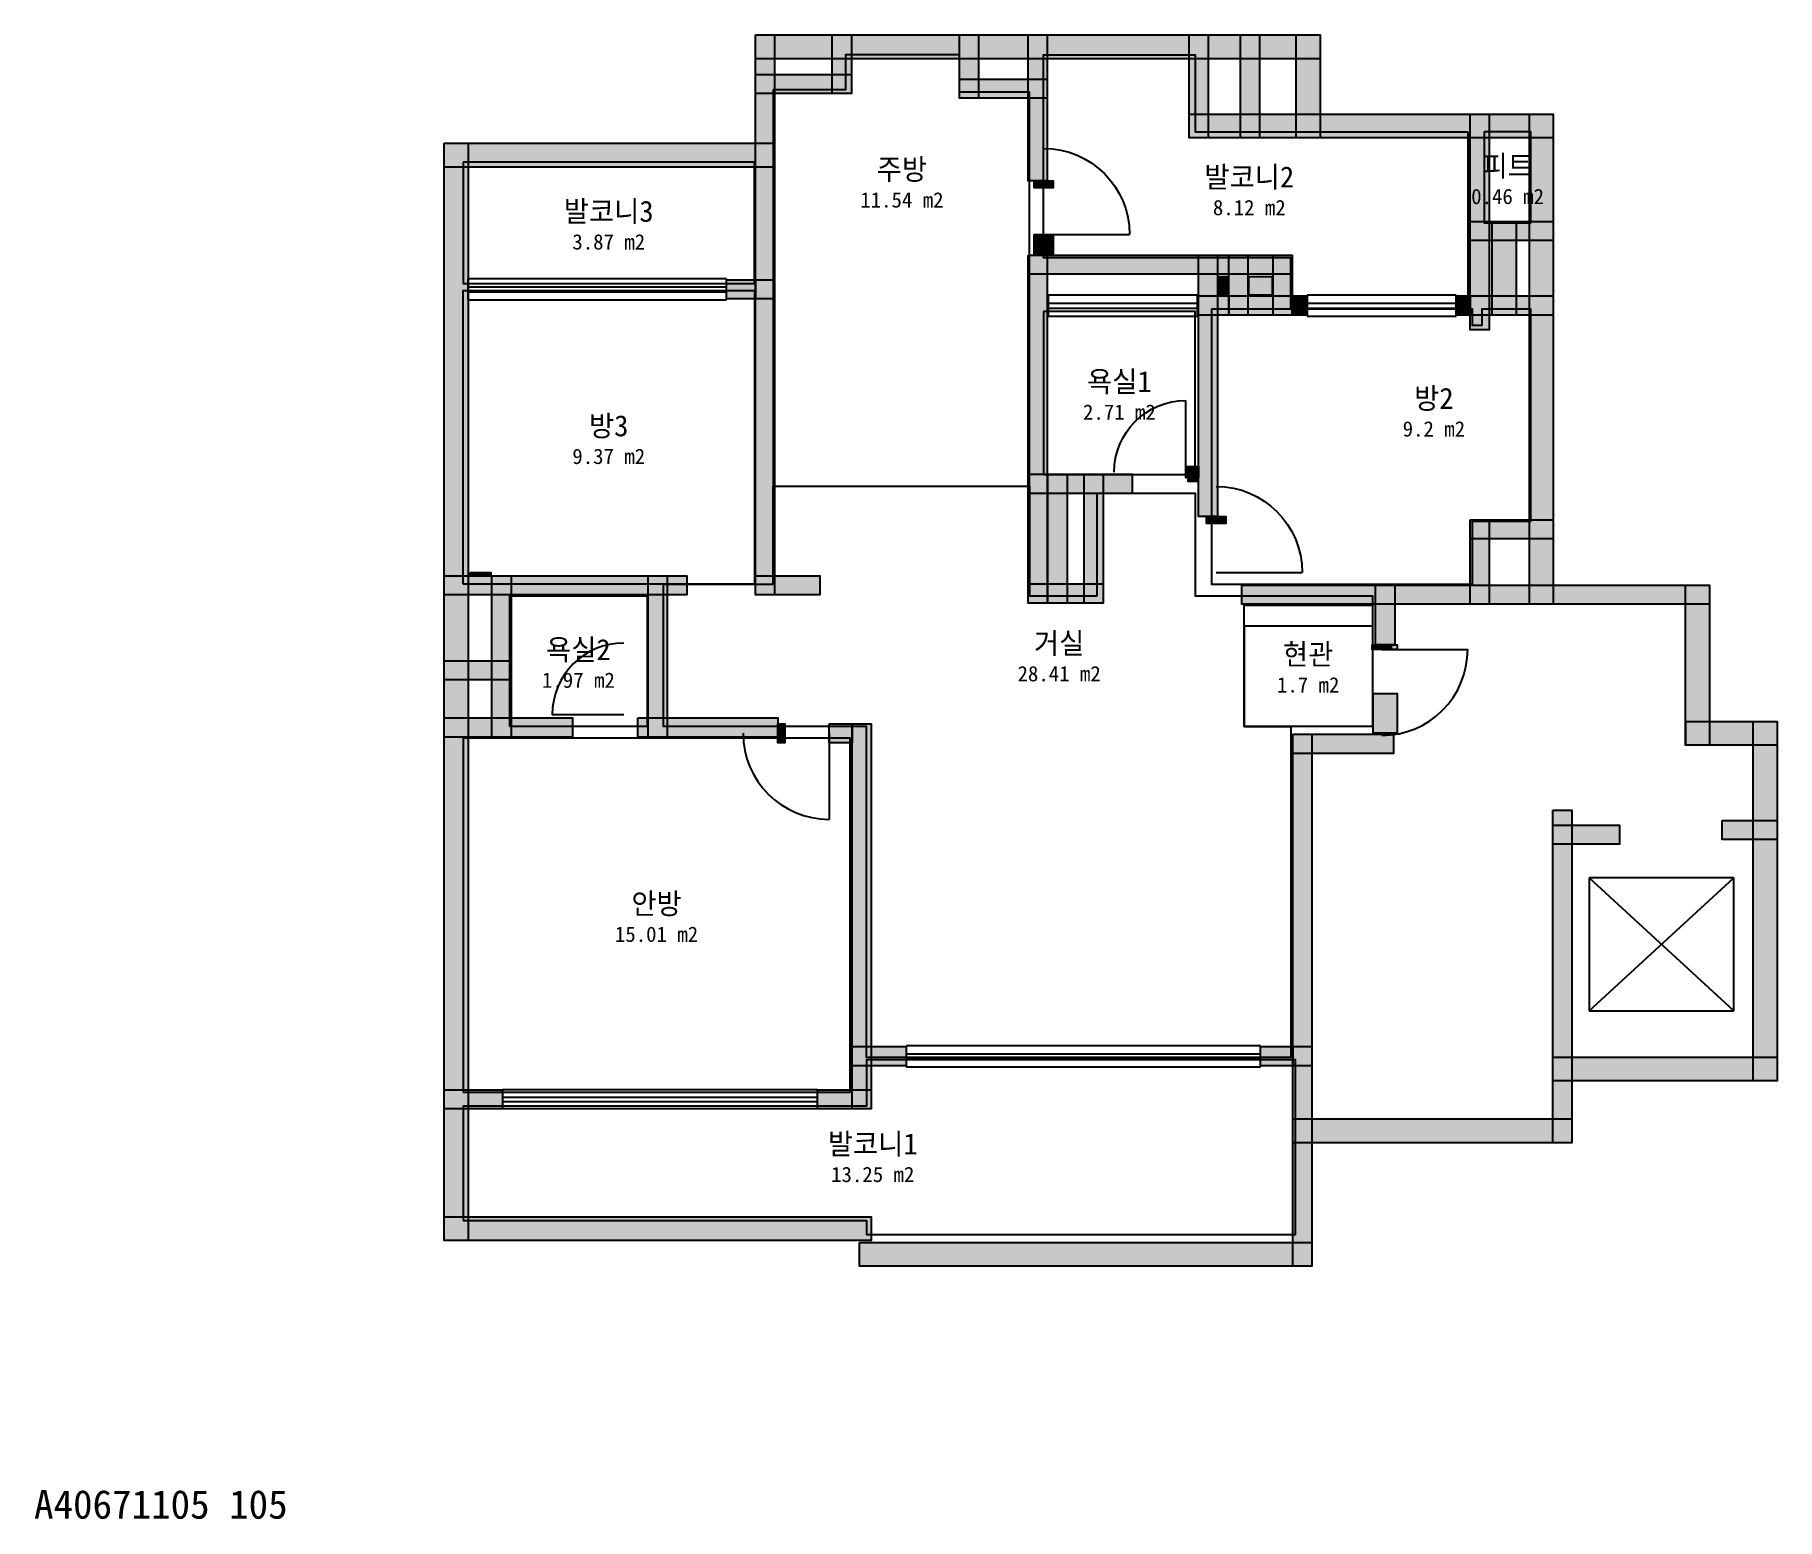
# Model space of a CAD drawing. Header units: millimetres. Extents: x 9 to 18235, y -905 to 14625.
import ezdxf
from ezdxf.enums import TextEntityAlignment as Align

# ---------------------------------------------------------------- set-up
doc = ezdxf.new("R2010")
doc.units = ezdxf.units.MM
for name, color, linetype in [('A-ANNO-TEXT', 7, 'Continuous'), ('A-AREA', 9, 'Continuous'), ('A-AREA-IDEN', 7, 'Continuous'), ('A-DOOR', 4, 'Continuous'), ('A-FLOR-EVTR', 8, 'Continuous'), ('A-GLAZ', 5, 'Continuous'), ('A-WALL-EXTR', 7, 'Continuous'), ('A-WALL-PATT', 8, 'Continuous'), ('A-WALL-PRTN', 8, 'Continuous'), ('A-WALL-STRC', 7, 'Continuous')]:
    doc.layers.add(name, color=color, linetype=linetype)

# ---------------------------------------------------------------- blocks, each defined once
blk = doc.blocks.new('JJ-DOOR-SWING')
blk.add_line((0, 0), (0, 1000))
blk.add_arc((0, 0), 1000, 0, 90)
at = {"flags": 1}
for tag, p in [('WIDTH', (0, -150)), ('TYPE', (0, -250))]:
    blk.add_attdef(tag, p, '', height=80, dxfattribs=at)
blk = doc.blocks.new('JJ-WIN-DOUBLE')
for p, q in [((1000, 500), (0, 500)), ((0, 500), (0, -500)), ((1000, -500), (1000, 500)), ((0, 120), (1000, 120)), ((0, -120), (1000, -120)), ((0, -500), (1000, -500))]:
    blk.add_line(p, q)
at = {"flags": 1}
for tag, p in [('WIDTH', (0, -700)), ('TYPE', (0, -800))]:
    blk.add_attdef(tag, p, '', height=80, dxfattribs=at)
blk = doc.blocks.new('JJ-EVTR')
for p, q in [((1000, 1000), (0, 1000)), ((0, 1000), (0, 0)), ((0, 0), (1000, 1000)), ((1000, 0), (0, 1000)), ((1000, 0), (1000, 1000)), ((0, 0), (1000, 0))]:
    blk.add_line(p, q)

msp = doc.modelspace()

# ---------------------------------------------------------------- linework, layer by layer
at = {"layer": 'A-AREA'}
for points in [[(7732, 9902), (10415, 9902), (10415, 14024), (9683, 14024), (9683, 14415), (8488, 14415), (8488, 14049), (7732, 14049)], [(15000, 13610), (15000, 11756), (13146, 11756), (13146, 12293), (10561, 12293), (10561, 14415), (12146, 14415), (12146, 13610)], [(15171, 13610), (15171, 12659), (15659, 12659), (15659, 13610)], [(4488, 13293), (4488, 12024), (7537, 12024), (7537, 13293)], [(4488, 8878), (4488, 11951), (7537, 11951), (7537, 8878)], [(10561, 11732), (10561, 10024), (12146, 10024), (12146, 11732)], [(12317, 11756), (12317, 8878), (15049, 8878), (15049, 9537), (15659, 9537), (15659, 11756), (15146, 11756), (15146, 11585), (15049, 11585), (15049, 11756)], [(11122, 8756), (11122, 9829), (12146, 9829), (12146, 8756), (14000, 8756), (14000, 8439), (12659, 8439), (12659, 7390), (13146, 7390), (13146, 3927), (8707, 3927), (8707, 7390), (6585, 7390), (6585, 8878), (7732, 8878), (7732, 9902), (10415, 9902), (10415, 8756)], [(4976, 7390), (4976, 8756), (6415, 8756), (6415, 7390)], [(12659, 8659), (14000, 8659), (14000, 7390), (12659, 7390)], [(4488, 3561), (8537, 3561), (8537, 7268), (4488, 7268)], [(4488, 2220), (8707, 2220), (8707, 2073), (13195, 2073), (13195, 3902), (8707, 3902), (8707, 3415), (4488, 3415)]]:
    msp.add_lwpolyline(points, close=True, dxfattribs=at)
at = {"layer": 'A-WALL-EXTR'}
for points in [[(7546, 14625), (13454, 14625), (13454, 14375), (7546, 14375)], [(13204, 14624), (13454, 14624), (13454, 13546), (13204, 13546)], [(12083, 13796), (15893, 13796), (15893, 13546), (12083, 13546)], [(15643, 13795), (15893, 13795), (15893, 8668), (15643, 8668)], [(4290, 13491), (7746, 13491), (7746, 13241), (4290, 13241)], [(4290, 13490), (4540, 13490), (4540, 2010), (4290, 2010)], [(15253, 12673), (15503, 12673), (15503, 11693), (15253, 11693)], [(12390, 12098), (12488, 12098), (12488, 11902), (12390, 11902)], [(12390, 12098), (12488, 12098), (12488, 11902), (12390, 11902)], [(12707, 12098), (12951, 12098), (12951, 11902), (12707, 11902)], [(12707, 12098), (12951, 12098), (12951, 11902), (12707, 11902)], [(12073, 9976), (12171, 9976), (12171, 9951), (12073, 9951)], [(4561, 9000), (4780, 9000), (4780, 8976), (4561, 8976)], [(17277, 8868), (17527, 8868), (17527, 7193), (17277, 7193)], [(14009, 8244), (14259, 8244), (14259, 8195), (14009, 8195)], [(14009, 7732), (14259, 7732), (14259, 7317), (14009, 7317)], [(17278, 7442), (18234, 7442), (18234, 7192), (17278, 7192)], [(17985, 7441), (18235, 7441), (18235, 3680), (17985, 3680)], [(15888, 3930), (18234, 3930), (18234, 3680), (15888, 3680)], [(13168, 3284), (16088, 3284), (16088, 3034), (13168, 3034)], [(4290, 2259), (8756, 2259), (8756, 2009), (4290, 2009)], [(8634, 1991), (13368, 1991), (13368, 1741), (8634, 1741)]]:
    msp.add_lwpolyline(points, close=True, dxfattribs=at)
at = {"layer": 'A-WALL-PATT', "color": 8}
for points in [[(7546, 14625), (13454, 14625), (7546, 14375), (13454, 14375)], [(7546, 14624), (7746, 14624), (7546, 8766), (7746, 8766)], [(8351, 14624), (8551, 14624), (8351, 14010), (8551, 14010)], [(9680, 14624), (9880, 14624), (9680, 13961), (9880, 13961)], [(10400, 14624), (10600, 14624), (10400, 13098), (10600, 13098)], [(12083, 14624), (12283, 14624), (12083, 13546), (12283, 13546)], [(12620, 14624), (12820, 14624), (12620, 13546), (12820, 13546)], [(13204, 14624), (13454, 14624), (13204, 13546), (13454, 13546)], [(7546, 14210), (8551, 14210), (7546, 14010), (8551, 14010)], [(9680, 14161), (10600, 14161), (9680, 13961), (10600, 13961)], [(12083, 13796), (15893, 13796), (12083, 13546), (15893, 13546)], [(15022, 13795), (15222, 13795), (15022, 11537), (15222, 11537)], [(15643, 13795), (15893, 13795), (15643, 8668), (15893, 8668)], [(4290, 13491), (7746, 13491), (4290, 13241), (7746, 13241)], [(4290, 13490), (4540, 13490), (4290, 2010), (4540, 2010)], [(10461, 13098), (10661, 13098), (10461, 13024), (10661, 13024)], [(15022, 12673), (15893, 12673), (15022, 12473), (15893, 12473)], [(15253, 12673), (15503, 12673), (15253, 11693), (15503, 11693)], [(10461, 12537), (10661, 12537), (10461, 12320), (10661, 12320)], [(10400, 12320), (13161, 12320), (10400, 12120), (13161, 12120)], [(10400, 12320), (10600, 12320), (10400, 8680), (10600, 8680)], [(12180, 12320), (12380, 12320), (12180, 9585), (12380, 9585)], [(12498, 12320), (12698, 12320), (12498, 11693), (12698, 11693)], [(12961, 12320), (13161, 12320), (12961, 11693), (13161, 11693)], [(7244, 12063), (7746, 12063), (7244, 11863), (7746, 11863)], [(7244, 12063), (7546, 12063), (7244, 11863), (7546, 11863)], [(12390, 12098), (12390, 11902), (12488, 11902)], [(12488, 11902), (12488, 12098), (12390, 12098)], [(12390, 12098), (12390, 11902), (12488, 11902)], [(12488, 11902), (12488, 12098), (12390, 12098)], [(12707, 12098), (12707, 11902), (12951, 11902)], [(12951, 11902), (12951, 12098), (12707, 12098)], [(12707, 12098), (12707, 11902), (12951, 11902)], [(12951, 11902), (12951, 12098), (12707, 12098)], [(12171, 11893), (12498, 11893), (12171, 11693), (12498, 11693)], [(12180, 11893), (13317, 11893), (12180, 11693), (13317, 11693)], [(13161, 11893), (13317, 11893), (13161, 11693), (13317, 11693)], [(14878, 11893), (15893, 11893), (14878, 11693), (15893, 11693)], [(14878, 11893), (15022, 11893), (14878, 11693), (15022, 11693)], [(10400, 10027), (11488, 10027), (10400, 9827), (11488, 9827)], [(10607, 10027), (10807, 10027), (10607, 8680), (10807, 8680)], [(10985, 10027), (11185, 10027), (10985, 8680), (11185, 8680)], [(12049, 10109), (12180, 10109), (12049, 9989), (12180, 9989)], [(12073, 9976), (12073, 9951), (12171, 9951)], [(12171, 9951), (12171, 9976), (12073, 9976)], [(12266, 9585), (12466, 9585), (12266, 9512), (12466, 9512)], [(15022, 9551), (15893, 9551), (15022, 9351), (15893, 9351)], [(15022, 9551), (15222, 9551), (15022, 8668), (15222, 8668)], [(4290, 8966), (6829, 8966), (4290, 8766), (6829, 8766)], [(4561, 9000), (4561, 8976), (4780, 8976)], [(4780, 8976), (4780, 9000), (4561, 9000)], [(4790, 8966), (4990, 8966), (4790, 7278), (4990, 7278)], [(6424, 8966), (6624, 8966), (6424, 7278), (6624, 7278)], [(7546, 8966), (8220, 8966), (7546, 8766), (8220, 8766)], [(10400, 8880), (11185, 8880), (10400, 8680), (11185, 8680)], [(12634, 8868), (17527, 8868), (12634, 8668), (17527, 8668)], [(14034, 8868), (14234, 8868), (14034, 8244), (14234, 8244)], [(17277, 8868), (17527, 8868), (17277, 7193), (17527, 7193)], [(13998, 8244), (14198, 8244), (13998, 8195), (14198, 8195)], [(14009, 8244), (14259, 8244), (14009, 8195), (14259, 8195)], [(4290, 8076), (4990, 8076), (4290, 7876), (4990, 7876)], [(14009, 7732), (14259, 7732), (14009, 7317), (14259, 7317)], [(4290, 7478), (5634, 7478), (4290, 7278), (5634, 7278)], [(6317, 7478), (7780, 7478), (6317, 7278), (7780, 7278)], [(7780, 7417), (7854, 7417), (7780, 7217), (7854, 7217)], [(8317, 7417), (8559, 7417), (8317, 7217), (8559, 7217)], [(8559, 7415), (8759, 7415), (8559, 3388), (8759, 3388)], [(13168, 7307), (14220, 7307), (13168, 7107), (14220, 7107)], [(13168, 7307), (13368, 7307), (13168, 1741), (13368, 1741)], [(17278, 7442), (18234, 7442), (17278, 7192), (18234, 7192)], [(17985, 7441), (18235, 7441), (17985, 3680), (18235, 3680)], [(15888, 6512), (16088, 6512), (15888, 3034), (16088, 3034)], [(17659, 6405), (18234, 6405), (17659, 6205), (18234, 6205)], [(15888, 6356), (16585, 6356), (15888, 6156), (16585, 6156)], [(8559, 4039), (9122, 4039), (8559, 3839), (9122, 3839)], [(12829, 4039), (13368, 4039), (12829, 3839), (13368, 3839)], [(12829, 4039), (13168, 4039), (12829, 3839), (13168, 3839)], [(15888, 3930), (18234, 3930), (15888, 3680), (18234, 3680)], [(4290, 3588), (4902, 3588), (4290, 3388), (4902, 3388)], [(8195, 3588), (8759, 3588), (8195, 3388), (8759, 3388)], [(13168, 3284), (16088, 3284), (13168, 3034), (16088, 3034)], [(4290, 2259), (8756, 2259), (4290, 2009), (8756, 2009)], [(8634, 1991), (13368, 1991), (8634, 1741), (13368, 1741)]]:
    msp.add_solid(points, dxfattribs=at)
at = {"layer": 'A-WALL-PRTN'}
msp.add_lwpolyline([(12049, 10109), (12180, 10109), (12180, 9989), (12049, 9989)], close=True, dxfattribs=at)
at = {"layer": 'A-WALL-STRC'}
for points in [[(7546, 14624), (7746, 14624), (7746, 8766), (7546, 8766)], [(8351, 14624), (8551, 14624), (8551, 14010), (8351, 14010)], [(9680, 14624), (9880, 14624), (9880, 13961), (9680, 13961)], [(10400, 14624), (10600, 14624), (10600, 13098), (10400, 13098)], [(12083, 14624), (12283, 14624), (12283, 13546), (12083, 13546)], [(12620, 14624), (12820, 14624), (12820, 13546), (12620, 13546)], [(7546, 14210), (8551, 14210), (8551, 14010), (7546, 14010)], [(9680, 14161), (10600, 14161), (10600, 13961), (9680, 13961)], [(15022, 13795), (15222, 13795), (15222, 11537), (15022, 11537)], [(10461, 13098), (10661, 13098), (10661, 13024), (10461, 13024)], [(15022, 12673), (15893, 12673), (15893, 12473), (15022, 12473)], [(10461, 12537), (10661, 12537), (10661, 12320), (10461, 12320)], [(10400, 12320), (13161, 12320), (13161, 12120), (10400, 12120)], [(10400, 12320), (10600, 12320), (10600, 8680), (10400, 8680)], [(12180, 12320), (12380, 12320), (12380, 9585), (12180, 9585)], [(12498, 12320), (12698, 12320), (12698, 11693), (12498, 11693)], [(12961, 12320), (13161, 12320), (13161, 11693), (12961, 11693)], [(7244, 12063), (7746, 12063), (7746, 11863), (7244, 11863)], [(7244, 12063), (7546, 12063), (7546, 11863), (7244, 11863)], [(12171, 11893), (12498, 11893), (12498, 11693), (12171, 11693)], [(12180, 11893), (13317, 11893), (13317, 11693), (12180, 11693)], [(13161, 11893), (13317, 11893), (13317, 11693), (13161, 11693)], [(14878, 11893), (15893, 11893), (15893, 11693), (14878, 11693)], [(14878, 11893), (15022, 11893), (15022, 11693), (14878, 11693)], [(10400, 10027), (11488, 10027), (11488, 9827), (10400, 9827)], [(10607, 10027), (10807, 10027), (10807, 8680), (10607, 8680)], [(10985, 10027), (11185, 10027), (11185, 8680), (10985, 8680)], [(12266, 9585), (12466, 9585), (12466, 9512), (12266, 9512)], [(15022, 9551), (15893, 9551), (15893, 9351), (15022, 9351)], [(15022, 9551), (15222, 9551), (15222, 8668), (15022, 8668)], [(4290, 8966), (6829, 8966), (6829, 8766), (4290, 8766)], [(4790, 8966), (4990, 8966), (4990, 7278), (4790, 7278)], [(6424, 8966), (6624, 8966), (6624, 7278), (6424, 7278)], [(7546, 8966), (8220, 8966), (8220, 8766), (7546, 8766)], [(10400, 8880), (11185, 8880), (11185, 8680), (10400, 8680)], [(12634, 8868), (17527, 8868), (17527, 8668), (12634, 8668)], [(14034, 8868), (14234, 8868), (14234, 8244), (14034, 8244)], [(13998, 8244), (14198, 8244), (14198, 8195), (13998, 8195)], [(4290, 8076), (4990, 8076), (4990, 7876), (4290, 7876)], [(4290, 7478), (5634, 7478), (5634, 7278), (4290, 7278)], [(6317, 7478), (7780, 7478), (7780, 7278), (6317, 7278)], [(7780, 7417), (7854, 7417), (7854, 7217), (7780, 7217)], [(8317, 7417), (8559, 7417), (8559, 7217), (8317, 7217)], [(8559, 7415), (8759, 7415), (8759, 3388), (8559, 3388)], [(13168, 7307), (14220, 7307), (14220, 7107), (13168, 7107)], [(13168, 7307), (13368, 7307), (13368, 1741), (13168, 1741)], [(15888, 6512), (16088, 6512), (16088, 3034), (15888, 3034)], [(17659, 6405), (18234, 6405), (18234, 6205), (17659, 6205)], [(15888, 6356), (16585, 6356), (16585, 6156), (15888, 6156)], [(8559, 4039), (9122, 4039), (9122, 3839), (8559, 3839)], [(12829, 4039), (13368, 4039), (13368, 3839), (12829, 3839)], [(12829, 4039), (13168, 4039), (13168, 3839), (12829, 3839)], [(4290, 3588), (4902, 3588), (4902, 3388), (4290, 3388)], [(8195, 3588), (8759, 3588), (8759, 3388), (8195, 3388)]]:
    msp.add_lwpolyline(points, close=True, dxfattribs=at)

# ---------------------------------------------------------------- block references
at = {"layer": 'A-DOOR'}
for p, xscale, yscale, rotation in [((10561, 12537), 0.9, -0.9, 90), ((12049, 10049), 0.75, -0.75, 180), ((12366, 9000), 0.9, -0.9, 90), ((6171, 7512), 0.75, 0.75, 90), ((14098, 8195), 0.9, 0.9, -90), ((8317, 7317), 0.9, 0.9, 180)]:
    msp.add_blockref('JJ-DOOR-SWING', p, dxfattribs=dict(at, xscale=xscale, yscale=yscale, rotation=rotation))
at = {"layer": 'A-FLOR-EVTR', "xscale": 1.512195121951219, "yscale": 1.390243902439024}
msp.add_blockref('JJ-EVTR', (16268, 4415), dxfattribs=at)
at = {"layer": 'A-GLAZ'}
for p, xscale, yscale in [((4537, 11963), 2.707317073170731, 0.2195121951219512), ((10610, 11793), 1.560975609756097, 0.2195121951219512), ((13317, 11793), 1.560975609756097, 0.2195121951219512), ((9122, 3939), 3.707317073170732, 0.2195121951219512), ((4902, 3488), 3.292682926829269, 0.1951219512195122)]:
    msp.add_blockref('JJ-WIN-DOUBLE', p, dxfattribs=dict(at, xscale=xscale, yscale=yscale))

# ---------------------------------------------------------------- texts
at = {"layer": 'A-ANNO-TEXT'}
msp.add_text('A40671105 105', height=300, dxfattribs=at).set_placement((0, -900))
at = {"layer": 'A-AREA-IDEN'}
for s, height, p in [('주방', 220, (9079, 13218)), ('피트', 220, (15415, 13254)), ('발코니2', 220, (12713, 13138)), ('11.54 m2', 160, (9079, 12898)), ('0.46 m2', 160, (15415, 12934)), ('발코니3', 220, (6012, 12779)), ('8.12 m2', 160, (12713, 12818)), ('3.87 m2', 160, (6012, 12459)), ('욕실1', 220, (11354, 10998)), ('방2', 220, (14644, 10822)), ('2.71 m2', 160, (11354, 10678)), ('방3', 220, (6012, 10535)), ('9.2 m2', 160, (14644, 10502)), ('9.37 m2', 160, (6012, 10215)), ('거실', 220, (10724, 8261)), ('욕실2', 220, (5695, 8193)), ('현관', 220, (13329, 8144)), ('1.97 m2', 160, (5695, 7873)), ('28.41 m2', 160, (10724, 7941)), ('1.7 m2', 160, (13329, 7824)), ('안방', 220, (6512, 5535)), ('15.01 m2', 160, (6512, 5215)), ('발코니1', 220, (8774, 3022)), ('13.25 m2', 160, (8774, 2702))]:
    msp.add_text(s, height=height, dxfattribs=at).set_placement(p, align=Align.MIDDLE_CENTER)

doc.saveas('drawing.dxf')
